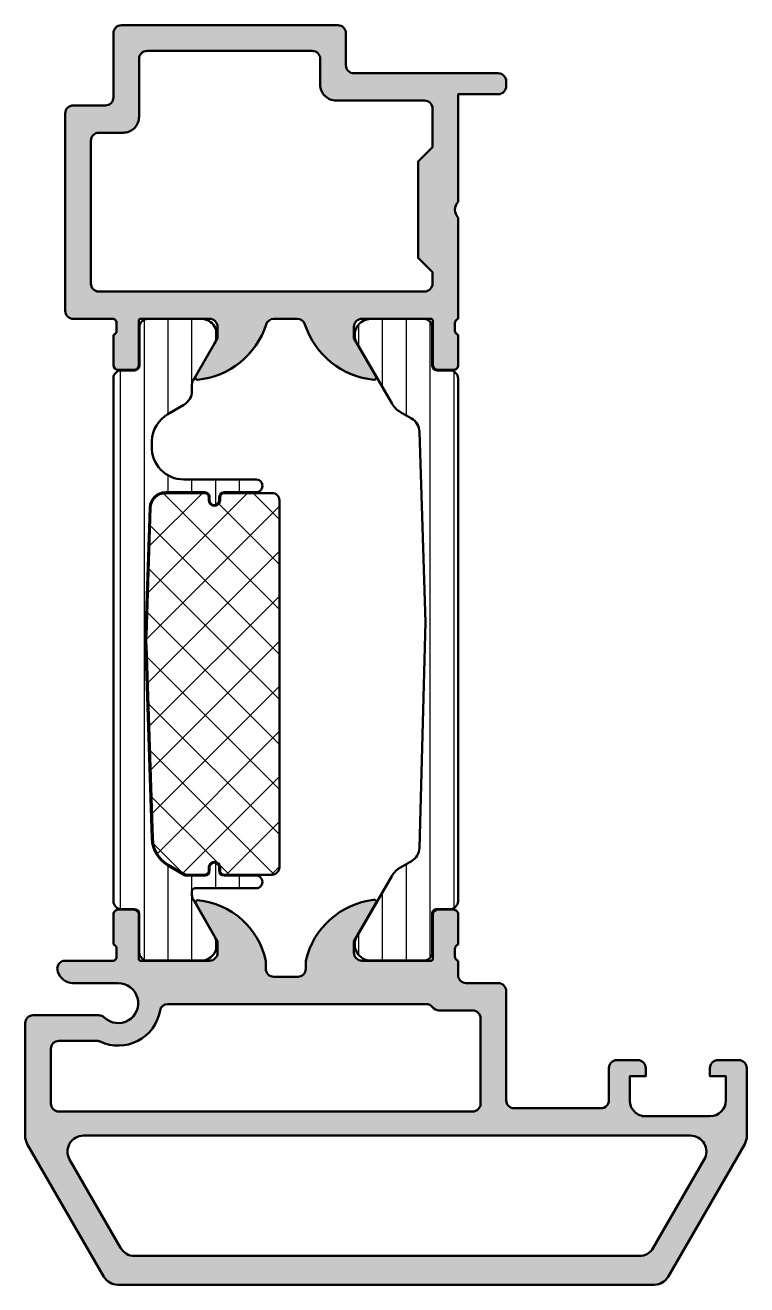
# Model space of a CAD drawing. Extents: x 0 to 45, y 1 to 79.5.
import ezdxf

# ---------------------------------------------------------------- set-up
doc = ezdxf.new("R2010")
doc.units = 0
for name, color, linetype, lineweight in [('0S-Alu contour', 7, 'Continuous', 50), ('0S-Alu hatch', 252, 'Continuous', 25), ('0S-Plastic contour', 254, 'Continuous', 50), ('0S-Plastic hatch', 253, 'Continuous', 25), ('0S-PT contour', 91, 'Continuous', 50), ('0S-PT hatch', 103, 'Continuous', 25)]:
    doc.layers.add(name, color=color, linetype=linetype, lineweight=lineweight)
pattern_1 = [(90, (0, 0), (-1.4859, 0), [])]

# ---------------------------------------------------------------- blocks, each defined once
blk = doc.blocks.new('398390__3FDDE0D3_C717_4D9C_BCBE_EACAC71E1616_')
at = {"layer": '0S-Alu hatch'}
h = blk.add_hatch(color=256, dxfattribs=at)
edge = h.paths.add_edge_path()
edge.add_line((2.84e-14, 17.2999997138979), (0, 10.26870886750535))
edge.add_arc((0.9999999999999823, 10.26870886750526), 0.9999999999999823, 180, 209.9976530000848)
edge.add_line((0.1339541155041101, 9.768744342816033), (4.907278968896632, 1.500321003757592))
edge.add_arc((5.775411380938722, 2.003328113663513), 1.003329476021673, 210.0885554443208, 269.9055805334598)
edge.add_line((5.773757964372662, 1), (39.22624206543006, 1))
edge.add_arc((39.22458864886392, 2.003328113663166), 1.003329476021326, 270.0944194665449, 329.9114445556806)
edge.add_line((40.09272106090572, 1.500321003757441), (44.86604588449602, 9.768744291192611))
edge.add_arc((44.00000000000015, 10.26870881588178), 0.9999999999999566, 330.0023469999181, 360)
edge.add_line((45.0000000000001, 10.26870881588178), (45.00000000000011, 14.4999999999998))
edge.add_arc((44.49999562562354, 14.49999562562334), 0.500004374395708, 0.000501262570341, 89.99949873774685)
edge.add_line((44.50000000000017, 14.99999999999992), (43.19998168945335, 14.99999999999994))
edge.add_arc((43.1999917855669, 14.5000051627505), 0.4999948373513678, 90.00115694133748, 180.0005916140068)
edge.add_line((42.69999694824218, 14.49999999999765), (42.69999694824218, 13.99999999999997))
edge.add_line((42.69999694824218, 13.99999999999997), (43.69999694824218, 13.99999999999994))
edge.add_line((43.69999694824218, 13.99999999999994), (43.69999694824219, 12.50000047683705))
edge.add_ellipse((42.69996401925358, 12.50003328673072), major_axis=(-1.000032929526836, 0), ratio=1, start_angle=90.00166807107348, end_angle=179.9981201936107, ccw=False)
edge.add_line((42.69999313354466, 11.50000035762769), (38.6999969482423, 11.50000047683682))
edge.add_ellipse((38.69999118920091, 12.49999471779555), major_axis=(-0.9999942409753145, 0), ratio=1, start_angle=-0.00032997108849031065, end_angle=90.0003299706658, ccw=False)
edge.add_line((37.69999694824219, 12.50000047684431), (37.69999694824219, 13.99999999999997))
edge.add_line((37.69999694824219, 13.99999999999997), (38.69999694824219, 13.99999999999997))
edge.add_line((38.69999694824219, 13.99999999999997), (38.69999694824219, 14.49999999999997))
edge.add_arc((38.19996847618729, 14.49997152794498), 0.5000284728655123, 0.0032624714236434, 89.99673752861744)
edge.add_line((38.19999694824223, 14.99999999999988), (36.8999786376954, 14.99999999999994))
edge.add_arc((36.90002063718137, 14.49995800051383), 0.5000420012499234, 90.0048123823294, 179.9951876176889)
edge.add_line((36.39997863769526, 14.49999999999964), (36.39999389645516, 12.50000429153499))
edge.add_ellipse((35.89999389646971, 12.50000047683682), major_axis=(-0.5, 0), ratio=1, start_angle=89.9999999999967, end_angle=180.0004371321069, ccw=False)
edge.add_line((35.89999389646968, 12.00000047683682), (30.5, 12.00000047683721))
edge.add_ellipse((30.50000000000002, 12.5000004768372), major_axis=(-0.4999999999999894, 0), ratio=1, start_angle=0, end_angle=89.9999999999975, ccw=False)
edge.add_line((30.00000000000003, 12.5000004768372), (30, 19.29966398584644))
edge.add_arc((29.49999678043985, 19.29966076628625), 0.5000032195705076, 0.0003689319820277, 89.99963106795263)
edge.add_line((29.50000000000006, 19.79966398584639), (27.49999999999992, 19.79966398584639))
edge.add_ellipse((27.49999608841078, 20.29966007427252), major_axis=(-0.4999960884414305, 0), ratio=1, start_angle=-0.00044823766921808783, end_angle=90.00044823860361, ccw=False)
edge.add_line((26.99999999998465, 20.2996639858606), (27.00000000000015, 21.19999952316267))
edge.add_ellipse((27.07883644654319, 21.46752011515579), major_axis=(-0.2788950563274378, 0), ratio=1, start_angle=-1.1645893740957263, end_angle=73.5801235805082, ccw=False)
edge.add_line((26.79999900000014, 21.47318852315415), (26.79999900000014, 21.92678252315415))
edge.add_ellipse((27.07886709564331, 21.93244318263121), major_axis=(-0.2789255417371504, 0), ratio=1, start_angle=-73.57540544464422, end_angle=1.162870072885596, ccw=False)
edge.add_line((27.00000000000014, 22.19998652315415), (27.00000000000015, 24.07999752316266))
edge.add_arc((26.70000000000014, 24.07999752316266), 0.3000000000000043, 0, 90.00000000000067)
edge.add_line((26.70000000000014, 24.37999752316267), (25.72002568095737, 24.37999752316267))
edge.add_arc((25.72002568095737, 24.07999752316265), 0.3000000000000114, 90, 180)
edge.add_line((25.42002568095735, 24.07999752316265), (25.42002568095736, 21.31999952316267))
edge.add_ellipse((25.30002568095736, 21.31999952316267), major_axis=(-0.1199999999999974, 0), ratio=1, start_angle=90, end_angle=180, ccw=False)
edge.add_line((25.30002568095736, 21.19999952316267), (21.00000762939444, 21.20000715255748))
edge.add_ellipse((20.99999187339514, 21.6999913963759), major_axis=(-0.4999842440666803, 0), ratio=1, start_angle=-0.0009312897811923904, end_angle=90.00180556142072, ccw=False)
edge.add_line((20.5000076293945, 21.69999952315971), (20.50000762939465, 22.40000410079938))
edge.add_line((20.50000762939465, 22.40000410079938), (21.88825495663326, 24.804519005048))
edge.add_arc((21.76440529966623, 24.8624278766213), 0.1367193290568072, 334.9404348416413, 464.9290915538497)
edge.add_arc((22.32556201782015, 20.07576136040531), 4.954793158616365, 96.91311164184194, 166.8853428436178)
edge.add_line((17.50000000000011, 21.20000619888322), (17.50000000000011, 20.69874927117295))
edge.add_ellipse((16.99999857260588, 20.69875069856726), major_axis=(-0.5000014273962652, 0), ratio=1, start_angle=90.00016356686302, end_angle=179.9998364315859, ccw=False)
edge.add_line((17.00000000000011, 20.19874927117303), (15.50000000000011, 20.19875022484734))
edge.add_ellipse((15.49999751206787, 20.69874582959349), major_axis=(-0.4999956047523365, 0), ratio=1, start_angle=-0.00039438151202375593, end_angle=90.00028509854059, ccw=False)
edge.add_line((15.00000190732738, 20.69874927119118), (15.00000000000022, 21.20000619888321))
edge.add_arc((10.30407247315303, 20.19099228206885), 4.803107787852179, 12.12676026136605, 84.41938746625944)
edge.add_arc((10.75754167789255, 24.8319986299936), 0.1400000000002894, 84.41938746629295, 209.9999185203999)
edge.add_line((10.63629802181649, 24.76199880241245), (11.99999237060558, 22.4000031471254))
edge.add_line((11.99999237060558, 22.4000031471254), (11.99999237060558, 21.69999856948854))
edge.add_ellipse((11.50000991969215, 21.69998864958702), major_axis=(-0.4999824510118382, 0), ratio=1, start_angle=89.99798895220971, end_angle=180.0011367767666, ccw=False)
edge.add_line((11.49999237060543, 21.20000619888316), (7.199974319042996, 21.19999952316266))
edge.add_ellipse((7.199974319042995, 21.31999952316278), major_axis=(-0.1200000000001218, 0), ratio=1, start_angle=0, end_angle=90.0000000000004, ccw=False)
edge.add_line((7.079974319042872, 21.31999952316278), (7.079974319042872, 24.07999752316277))
edge.add_arc((6.779974319042864, 24.07999752316277), 0.3000000000000078, 0, 89.99999999999947)
edge.add_line((6.779974319042866, 24.37999752316278), (5.800000000000092, 24.37999752316278))
edge.add_arc((5.800000000000091, 24.07999752316278), 0.3000000000000043, 89.99999999999984, 180)
edge.add_line((5.500000000000087, 24.07999752316278), (5.500000000000084, 22.19998652315426))
edge.add_ellipse((5.421132904356912, 21.93244318263132), major_axis=(-0.2789255417371553, 0), ratio=1, start_angle=178.8371299271133, end_angle=253.5754054446448, ccw=False)
edge.add_line((5.700001000000087, 21.92678252315426), (5.700001000000084, 21.47318852315427))
edge.add_ellipse((5.421163553457032, 21.46752011515589), major_axis=(-0.2788950563274396, 0), ratio=1, start_angle=106.4198764194939, end_angle=181.1645893740976, ccw=False)
edge.add_line((5.500000000000084, 21.19999952316277), (2.500000000000369, 21.19999952316288))
edge.add_arc((2.50000000000026, 20.69999952316271), 0.5000000000001706, 89.99999999998747, 203.5780601859898)
edge.add_arc((2.995904546264639, 20.79928940804364), 0.9999999999997182, 197.4149001534561, 267.8423676814005)
edge.add_line((2.958255658101245, 19.79999837875363), (5.800017847396561, 19.7999983787534))
edge.add_ellipse((5.800017847396418, 18.5543316332114), major_axis=(-1.245666745542003, 0), ratio=1, start_angle=45.93409661508679, end_angle=269.9999999999934, ccw=False)
edge.add_arc((4.585932256228426, 17.2999997138976), 0.499999999999989, 45.93409661508249, 89.99999999999613)
edge.add_line((4.58593225622846, 17.79999971389759), (0.4999999999999148, 17.79999971389768))
edge.add_arc((0.5000058863759892, 17.29999382752172), 0.5000058864106082, 90.00067452107037, 179.9993254782934)
edge = h.paths.add_edge_path()
edge.add_ellipse((8.90063966314966, 17.99874974801028), major_axis=(-0.5000000000000604, 0), ratio=1, start_angle=269.9999999999933, end_angle=349.8413176219898, ccw=False)
edge.add_line((8.900639663149718, 18.49874974801034), (25.00068649531101, 18.49874974801057))
edge.add_ellipse((25.00068649531089, 17.99874974801058), major_axis=(-0.4999999999999884, 0), ratio=1, start_angle=216.9354032063199, end_angle=269.99999999998613, ccw=False)
edge.add_arc((25.79999999999229, 18.59966398584619), 0.4999999999998189, 216.9354032063264, 270.0000000000057)
edge.add_line((25.79999999999234, 18.09966398584638), (27.89999771118153, 18.09966398584632))
edge.add_ellipse((27.8999950492257, 17.59966132389455), major_axis=(-0.5000026619588575, 0), ratio=1, start_angle=180.0001957544907, end_angle=269.9996949639559, ccw=False)
edge.add_line((28.39999771118164, 17.59966303218384), (28.39999771118164, 12.29999972835081))
edge.add_ellipse((27.8999975847504, 12.29999960191023), major_axis=(-0.5000001264312619, 0), ratio=1, start_angle=90.0000144879499, end_angle=180.0000144890192, ccw=False)
edge.add_line((27.89999771118164, 11.79999947547898), (2.100002288818444, 11.79999947547893))
edge.add_ellipse((2.100003792425241, 12.30000097908595), major_axis=(-0.5000015036092847, 0), ratio=1, start_angle=0.00017230159079417717, end_angle=89.99982769987122, ccw=False)
edge.add_line((1.600002288818217, 12.29999947546639), (1.600002288818217, 15.69999974419917))
edge.add_ellipse((2.1000025598225, 15.69999953826091), major_axis=(-0.5000002710043253, 0), ratio=1, start_angle=270.0000310547605, end_angle=359.9999764012269, ccw=False)
edge.add_line((2.100002288818444, 16.19999980926516), (4.467607732494428, 16.19999980926499))
edge.add_ellipse((4.467607732494339, 15.69999980926554), major_axis=(-0.4999999999994549, 0), ratio=1, start_angle=244.97670140617652, end_angle=269.9999999999898, ccw=False)
edge.add_arc((5.80001784739657, 18.55433163321138), 2.650004265947461, 244.9767014061801, 349.8413176219981)
edge = h.paths.add_edge_path()
edge.add_ellipse((6.815404150442753, 3.803408127576004), major_axis=(-1.003013944059338, 0), ratio=1, start_angle=30.09934883773451, end_angle=89.8994788734858, ccw=False)
edge.add_line((5.947639495134097, 3.300395727157763), (2.771324882673098, 8.79985358058235))
edge.add_ellipse((3.637268378578001, 9.299995422363272), major_axis=(-1.000000000000008, 0), ratio=1, start_angle=-89.99999999999989, end_angle=30.009384620461105, ccw=False)
edge.add_line((3.637268378577999, 10.29999542236328), (41.47821262559711, 10.29999542236328))
edge.add_ellipse((41.47821262559712, 9.29999542236328), major_axis=(-1.000000000000003, 0), ratio=1, start_angle=149.9906153795384, end_angle=270.0000000000004, ccw=False)
edge.add_line((42.34415612150201, 8.79985358058235), (39.16775958567058, 3.300253885376694))
edge.add_ellipse((38.30181608976568, 3.800395727157637), major_axis=(-1.000000000000016, 0), ratio=1, start_angle=90, end_angle=149.9906153795378, ccw=False)
edge.add_line((38.30181608976568, 2.800395727157621), (6.813644438982322, 2.800395727157621))
at = {"layer": '0S-Alu contour', "color": 7}
for points in [[(6.779974319042866, 24.37999752316278), (5.800000000000092, 24.37999752316278)], [(10.63629802181649, 24.76199880241245), (11.99999237060558, 22.4000031471254), (11.99999237060558, 21.69999856948854)], [(20.5000076293945, 21.69999952315971), (20.50000762939465, 22.40000410079938), (21.88825495663326, 24.804519005048)], [(26.70000000000014, 24.37999752316267), (25.72002568095737, 24.37999752316267)], [(5.500000000000087, 24.07999752316278), (5.500000000000084, 22.19998652315426)], [(7.079974319042872, 21.31999952316278), (7.079974319042872, 24.07999752316277)], [(25.42002568095735, 24.07999752316265), (25.42002568095736, 21.31999952316267)], [(27.00000000000014, 22.19998652315415), (27.00000000000015, 24.07999752316266)], [(5.500000000000084, 21.19999952316277), (2.500000000000369, 21.19999952316288)], [(5.700001000000087, 21.92678252315426), (5.700001000000084, 21.47318852315427)], [(11.49999237060543, 21.20000619888316), (7.199974319042996, 21.19999952316266)], [(15.00000190732738, 20.69874927119118), (15.00000000000022, 21.20000619888321)], [(17.50000000000011, 21.20000619888322), (17.50000000000011, 20.69874927117295)], [(25.30002568095736, 21.19999952316267), (21.00000762939444, 21.20000715255748)], [(26.79999900000014, 21.47318852315415), (26.79999900000014, 21.92678252315415)], [(26.99999999998465, 20.2996639858606), (27.00000000000015, 21.19999952316267)], [(2.958255658101245, 19.79999837875363), (5.800017847396561, 19.7999983787534)], [(17.00000000000011, 20.19874927117303), (15.50000000000011, 20.19875022484734)], [(29.50000000000006, 19.79966398584639), (27.49999999999992, 19.79966398584639)], [(30.00000000000003, 12.5000004768372), (30, 19.29966398584644)], [(8.900639663149718, 18.49874974801034), (25.00068649531101, 18.49874974801057)], [(25.79999999999234, 18.09966398584638), (27.89999771118153, 18.09966398584632)], [(2.84e-14, 17.2999997138979), (0, 10.26870886750535)], [(4.58593225622846, 17.79999971389759), (0.4999999999999148, 17.79999971389768)], [(28.39999771118164, 17.59966303218384), (28.39999771118164, 12.29999972835081)], [(2.100002288818444, 16.19999980926516), (4.467607732494428, 16.19999980926499)], [(1.600002288818217, 12.29999947546639), (1.600002288818217, 15.69999974419917)], [(38.19999694824223, 14.99999999999988), (36.8999786376954, 14.99999999999994)], [(44.50000000000017, 14.99999999999992), (43.19998168945335, 14.99999999999994)], [(36.39997863769526, 14.49999999999964), (36.39999389645516, 12.50000429153499)], [(37.69999694824219, 12.50000047684431), (37.69999694824219, 13.99999999999997), (38.69999694824219, 13.99999999999997), (38.69999694824219, 14.49999999999997)], [(42.69999694824218, 14.49999999999765), (42.69999694824218, 13.99999999999997), (43.69999694824218, 13.99999999999994), (43.69999694824219, 12.50000047683705)], [(45.0000000000001, 10.26870881588178), (45.00000000000011, 14.4999999999998)], [(27.89999771118164, 11.79999947547898), (2.100002288818444, 11.79999947547893)], [(35.89999389646968, 12.00000047683682), (30.5, 12.00000047683721)], [(42.69999313354466, 11.50000035762769), (38.6999969482423, 11.50000047683682)], [(3.637268378577999, 10.29999542236328), (41.47821262559711, 10.29999542236328)], [(0.1339541155041101, 9.768744342816033), (4.907278968896632, 1.500321003757592)], [(40.09272106090572, 1.500321003757441), (44.86604588449602, 9.768744291192611)], [(5.947639495134097, 3.300395727157763), (2.771324882673098, 8.79985358058235)], [(42.34415612150201, 8.79985358058235), (39.16775958567058, 3.300253885376694)], [(38.30181608976568, 2.800395727157621), (6.813644438982323, 2.800395727157621)], [(5.773757964372662, 1), (39.22624206543006, 1)]]:
    blk.add_lwpolyline(points, dxfattribs=at)
for centre, radius, start, end in [((5.800000000000091, 24.07999752316278), 0.3000000000000043, 89.99999999999984, 180), ((6.779974319042864, 24.07999752316277), 0.3000000000000078, 0, 89.99999999999947), ((10.75754167789255, 24.8319986299936), 0.1400000000002894, 84.41938746629295, 209.9999185203999), ((10.30407247315303, 20.19099228206885), 4.803107787852179, 12.12676026136605, 84.41938746625944), ((22.32556201782015, 20.07576136040531), 4.954793158616365, 96.91311164184194, 166.8853428436178), ((21.76440529966623, 24.8624278766213), 0.1367193290568072, 334.9404348416413, 104.9290915538497), ((25.72002568095737, 24.07999752316265), 0.3000000000000114, 90, 180), ((26.70000000000014, 24.07999752316266), 0.3000000000000043, 0, 90.00000000000067), ((2.50000000000026, 20.69999952316271), 0.5000000000001706, 89.99999999998747, 203.5780601859898), ((2.995904546264639, 20.79928940804364), 0.9999999999997182, 197.4149001534561, 267.8423676814005), ((29.49999678043985, 19.29966076628625), 0.5000032195705076, 0.0003689319820277, 89.99963106795263), ((5.80001784739657, 18.55433163321138), 2.650004265947461, 244.9767014061801, 349.8413176219981), ((25.79999999999229, 18.59966398584619), 0.4999999999998189, 216.9354032063264, 270.0000000000057), ((0.5000058863759892, 17.29999382752172), 0.5000058864106082, 90.00067452107037, 179.9993254782934), ((4.585932256228426, 17.2999997138976), 0.499999999999989, 45.93409661508249, 89.99999999999613), ((36.90002063718137, 14.49995800051383), 0.5000420012499234, 90.0048123823294, 179.9951876176889), ((38.19996847618729, 14.49997152794498), 0.5000284728655123, 0.0032624714236434, 89.99673752861744), ((43.1999917855669, 14.5000051627505), 0.4999948373513678, 90.00115694133748, 180.0005916140068), ((44.49999562562354, 14.49999562562334), 0.500004374395708, 0.000501262570341, 89.99949873774685), ((0.9999999999999823, 10.26870886750526), 0.9999999999999823, 180, 209.9976530000848), ((44.00000000000015, 10.26870881588178), 0.9999999999999566, 330.0023469999181, 0), ((5.775411380938722, 2.003328113663513), 1.003329476021673, 210.0885554443208, 269.9055805334598), ((39.22458864886392, 2.003328113663166), 1.003329476021326, 270.0944194665449, 329.9114445556806)]:
    blk.add_arc(centre, radius, start, end, dxfattribs=at)
at = {"layer": '0S-Alu contour', "color": 7, "extrusion": (0, 0, -1)}
for centre, radius, start, end in [((-5.421132904356912, 21.93244318263132), 0.2789255417371553, 106.4245945553552, 181.1628700728868), ((-27.07886709564331, 21.93244318263121), 0.2789255417371504, 358.8371299271144, 73.57540544464425), ((-5.421163553457032, 21.46752011515589), 0.2788950563274396, 178.8354106259024, 253.5801235805061), ((-7.199974319042995, 21.31999952316278), 0.1200000000001218, 269.9999999999996, 0), ((-11.50000991969215, 21.69998864958702), 0.4999824510118382, 179.9988632232334, 270.0020110477903), ((-20.99999187339514, 21.6999913963759), 0.4999842440666803, 269.9981944385793, 0.0009312897812205), ((-25.30002568095736, 21.31999952316267), 0.1199999999999974, 180, 270), ((-27.07883644654319, 21.46752011515579), 0.2788950563274378, 286.4198764194919, 1.164589374095672), ((-15.49999751206787, 20.69874582959349), 0.4999956047523366, 269.9997149014594, 0.0003943815118807), ((-16.99999857260588, 20.69875069856726), 0.5000014273962652, 180.0001635684142, 269.999836433137), ((-5.800017847396418, 18.5543316332114), 1.245666745542003, 90.0000000000066, 314.0659033849133), ((-27.49999608841078, 20.29966007427252), 0.4999960884414305, 269.9995517613964, 0.0004482376691781), ((-8.90063966314966, 17.99874974801028), 0.5000000000000604, 10.15868237801023, 90.00000000000674), ((-25.00068649531089, 17.99874974801058), 0.4999999999999884, 90.00000000001386, 143.0645967936801), ((-27.8999950492257, 17.59966132389455), 0.5000026619588575, 90.00030503604413, 179.9998042455093), ((-2.1000025598225, 15.69999953826091), 0.5000002710043253, 2.35987730915e-05, 89.99996894523954), ((-4.467607732494339, 15.69999980926554), 0.4999999999994549, 90.00000000001017, 115.0232985938235), ((-2.100003792425241, 12.30000097908595), 0.5000015036092847, 270.0001723001288, 359.9998276984092), ((-27.8999975847504, 12.29999960191023), 0.5000001264312619, 179.9999855109808, 269.9999855120501), ((-30.50000000000002, 12.5000004768372), 0.4999999999999894, 270.0000000000025, 0), ((-35.89999389646971, 12.50000047683682), 0.5, 179.9995628678931, 270.0000000000033), ((-38.69999118920091, 12.49999471779555), 0.9999942409753145, 269.9996700293342, 0.0003299710884884), ((-42.69996401925358, 12.50003328673072), 1.000032929526836, 180.0018798063894, 269.9983319289265), ((-3.637268378578001, 9.299995422363272), 1.000000000000008, 329.9906153795389, 89.99999999999991), ((-41.47821262559712, 9.29999542236328), 1.000000000000003, 89.99999999999959, 210.0093846204617), ((-6.815404150442753, 3.803408127576004), 1.003013944059338, 270.1005211265142, 329.9006511622656), ((-38.30181608976568, 3.800395727157637), 1.000000000000016, 210.0093846204622, 270)]:
    blk.add_arc(centre, radius, start, end, dxfattribs=at)
blk = doc.blocks.new('371340__9EE337C7_28B7_4745_9AA1_3BAB824581E7_')
at = {"layer": '0S-PT hatch'}
h = blk.add_hatch(dxfattribs=at)
h.set_pattern_fill('ANSI37', color=256, scale=0.625, angle=90, style=0)
h.set_pattern_definition([(135, (0, 0), (-1.403165018917055, -1.403165018917055), []), (225, (0, 0), (1.403165018917055, -1.403165018917055), [])])
edge = h.paths.add_edge_path()
edge.add_line((15.85000000000001, 49.89001225224278), (15.85000000000004, 27.01001225224278))
edge.add_ellipse((15.40000000000006, 27.01001225224277), major_axis=(-0.4499999999999869, 0), ratio=1, start_angle=90.00000000000182, end_angle=180, ccw=False)
edge.add_line((15.40000000000007, 26.56001225224278), (12.40000000000004, 26.56001225224273))
edge.add_ellipse((12.40000000000003, 26.81001225224273), major_axis=(-0.25, 0), ratio=1, start_angle=0, end_angle=90.00000000000159, ccw=False)
edge.add_line((12.15000000000003, 26.81001225224273), (12.15000000000003, 27.01001225224278))
edge.add_arc((11.80000000000002, 27.01001225224278), 0.3500000000000121, 0, 180)
edge.add_line((11.45000000000001, 27.01001225224278), (11.45000000000006, 26.81001225224274))
edge.add_ellipse((11.20000000000008, 26.81001225224277), major_axis=(-0.2499999999999858, 0), ratio=1, start_angle=89.99999999999432, end_angle=180, ccw=False)
edge.add_line((11.20000000000005, 26.56001225224278), (10.03589838479978, 26.56001225224278))
edge.add_ellipse((10.03589838713257, 26.7100122605803), major_axis=(-0.1500000083375213, 0), ratio=1, start_angle=59.999999108945985, end_angle=89.99999910893928, ccw=False)
edge.add_line((9.960898380943568, 26.58010844395852), (8.92409589765398, 27.17870650778925))
edge.add_ellipse((9.899095736264213, 28.86745612942982), major_axis=(-1.949999992277212, 0), ratio=1, start_angle=1.721002374675379, end_angle=60.00000534461191, ccw=False)
edge.add_line((7.949975352928079, 28.80889247905905), (7.555353667185956, 40.83365460295804))
edge.add_ellipse((17.50025192127896, 41.16001229387554), major_axis=(-9.950251787099814, 0), ratio=1, start_angle=-1.8796724993591738, end_angle=1.8795778186311054, ccw=False)
edge.add_line((7.555354206502496, 41.48638641864189), (7.813128018503959, 49.42117202780266))
edge.add_ellipse((8.762616864350553, 49.39001225224282), major_axis=(-0.9500000000000186, 0), ratio=1, start_angle=269.99999999999795, end_angle=358.12037484100466, ccw=False)
edge.add_line((8.762616864350587, 50.34001225224284), (11.20000000000011, 50.34001225224279))
edge.add_ellipse((11.2000000000001, 50.09001225224282), major_axis=(-0.2499999999999645, 0), ratio=1, start_angle=180, end_angle=269.9999999999984, ccw=False)
edge.add_line((11.45000000000007, 50.09001225224283), (11.45000000000007, 49.89001225224278))
edge.add_arc((11.80000000000005, 49.89001225224278), 0.3499999999999837, 180, 360)
edge.add_line((12.15000000000003, 49.89001225224278), (12.15000000000003, 50.09001225224277))
edge.add_ellipse((12.40000000000001, 50.09001225224277), major_axis=(-0.2499999999999769, 0), ratio=1, start_angle=270.0000000000053, end_angle=360, ccw=False)
edge.add_line((12.39999999999999, 50.34001225224276), (15.39999999999999, 50.34001225224279))
edge.add_ellipse((15.4, 49.89001225224278), major_axis=(-0.45000000000001, 0), ratio=1, start_angle=180, end_angle=270.0000000000018, ccw=False)
at = {"layer": '0S-PT contour', "color": 7}
for points in [[(8.762616864350587, 50.34001225224284), (11.20000000000011, 50.34001225224279)], [(12.39999999999999, 50.34001225224276), (15.39999999999999, 50.34001225224279)], [(11.45000000000007, 50.09001225224283), (11.45000000000007, 49.89001225224278)], [(12.15000000000003, 49.89001225224278), (12.15000000000003, 50.09001225224277)], [(15.85000000000001, 49.89001225224278), (15.85000000000004, 27.01001225224278)], [(7.555354206502496, 41.48638641864189), (7.813128018503959, 49.42117202780266)], [(7.949975352928079, 28.80889247905905), (7.555353667185956, 40.83365460295804)], [(9.960898380943568, 26.58010844395852), (8.92409589765398, 27.17870650778925)], [(11.45000000000001, 27.01001225224278), (11.45000000000006, 26.81001225224274)], [(12.15000000000003, 26.81001225224273), (12.15000000000003, 27.01001225224278)], [(11.20000000000005, 26.56001225224278), (10.03589838479978, 26.56001225224278)], [(15.40000000000007, 26.56001225224278), (12.40000000000004, 26.56001225224273)]]:
    blk.add_lwpolyline(points, dxfattribs=at)
at = {"layer": '0S-PT contour', "color": 7, "extrusion": (0, 0, -1)}
for centre, radius, start, end in [((-8.762616864350553, 49.39001225224282), 0.9500000000000188, 1.879625158995334, 90.00000000000205), ((-11.2000000000001, 50.09001225224282), 0.2499999999999645, 90.0000000000016, 180), ((-12.40000000000001, 50.09001225224277), 0.2499999999999769, 0, 89.99999999999471), ((-15.4, 49.89001225224278), 0.45000000000001, 89.9999999999982, 180), ((-17.50025192127896, 41.16001229387554), 9.950251787099814, 358.1204221813689, 1.879672499359195), ((-9.899095736264213, 28.86745612942982), 1.949999992277212, 299.9999946553881, 358.2789976253246), ((-11.20000000000008, 26.81001225224277), 0.2499999999999858, 180, 270.0000000000057), ((-12.40000000000003, 26.81001225224273), 0.25, 269.9999999999984, 0), ((-15.40000000000006, 27.01001225224277), 0.4499999999999869, 180, 269.9999999999982), ((-10.03589838713257, 26.7100122605803), 0.1500000083375213, 270.0000008910607, 300.000000891054)]:
    blk.add_arc(centre, radius, start, end, dxfattribs=at)
at = {"layer": '0S-PT contour', "color": 7}
for centre, radius, start, end in [((11.80000000000005, 49.89001225224278), 0.3499999999999837, 180, 0), ((11.80000000000002, 27.01001225224278), 0.3500000000000121, 0, 180)]:
    blk.add_arc(centre, radius, start, end, dxfattribs=at)
blk = doc.blocks.new('284163__023F0E6B_6911_4DE1_AB7B_6BBEA0C117D4___5076FF11_6D92_4783_962D_FDDD23B63097_')
at = {"layer": '0S-Plastic hatch'}
h = blk.add_hatch(dxfattribs=at)
h.set_pattern_fill('ANSI31', color=256, scale=0.4680000000000001, angle=45, style=0)
h.set_pattern_definition(pattern_1)
edge = h.paths.add_edge_path()
edge.add_line((26.99000133898494, 57.48999984389203), (26.98999866101508, 24.90999652374084))
edge.add_ellipse((26.49000133898476, 24.9099938448316), major_axis=(-0.4999973220374942, 0), ratio=1, start_angle=89.99969301797529, end_angle=180.000306982385, ccw=False)
edge.add_line((26.48999866007557, 24.40999652280128), (25.67966732674245, 24.40999652280139))
edge.add_arc((25.67966732674245, 24.10999652280132), 0.3000000000000647, 89.99999999999935, 180)
edge.add_line((25.37966732674238, 24.10999652280132), (25.38000195604855, 21.70999813986508))
edge.add_ellipse((24.88000597860986, 21.70999550024008), major_axis=(-0.4999959774456543, 0), ratio=1, start_angle=89.99969751880349, end_angle=180.0003024817733, ccw=False)
edge.add_line((24.88000333898469, 21.20999952280139), (21.56484065216853, 21.20999952280139))
edge.add_ellipse((21.55296320908865, 22.20992898348631), major_axis=(-0.9999999999998765, 0), ratio=1, start_angle=-29.999996599350084, end_angle=90.68054336164698, ccw=False)
edge.add_line((20.68693777562804, 22.70992893208545), (22.85390130414908, 26.46322037609296))
edge.add_ellipse((24.15293945433881, 25.71322045319448), major_axis=(-1.499999999998696, 0), ratio=1, start_angle=299.9950461054341, end_angle=330.0000034006346, ccw=False)
edge.add_line((23.40305177427786, 27.01232340034259), (24.09105285989824, 27.40946170189765))
edge.add_arc((23.59112773985685, 28.27553033333018), 0.9999999999999049, 299.9950461054584, 358.0947021428511)
edge.add_line((24.59057488583074, 28.24228274086879), (24.97201689240819, 42.29999952186125))
edge.add_line((24.97201689240819, 42.29999952186125), (24.59057488583074, 54.15771630473377))
edge.add_arc((23.59112773985653, 54.12446871227221), 1.000000000000235, 1.905297857157948, 60.00495389455395)
edge.add_line((24.0910528598979, 54.99053734370513), (23.40305177427786, 55.38767564526014))
edge.add_ellipse((24.15293945433939, 56.68677859240872), major_axis=(-1.499999999999405, 0), ratio=1, start_angle=29.99999659935048, end_angle=60.00495389455591, ccw=False)
edge.add_line((22.85390130414885, 55.93677866951022), (20.68693777562794, 59.69007011351728))
edge.add_ellipse((21.55296320908858, 60.19007006211643), major_axis=(-0.9999999999999181, 0), ratio=1, start_angle=-90.68054336164431, end_angle=29.999996599349686, ccw=False)
edge.add_line((21.56484065216841, 61.18999952280139), (24.88000333898481, 61.18999952280139))
edge.add_ellipse((24.88000597860994, 60.69000354536258), major_axis=(-0.4999959774457822, 0), ratio=1, start_angle=179.9996975194317, end_angle=270.0003024811932, ccw=False)
edge.add_line((25.38000195604876, 60.69000090574289), (25.37966732674249, 58.29000252280135))
edge.add_arc((25.67966732674249, 58.29000252280134), 0.2999999999999971, 180, 269.9999999999932)
edge.add_line((25.67966732674245, 57.99000252280134), (26.48999866007569, 57.99000252280134))
edge.add_ellipse((26.49000133899923, 57.49000252281563), major_axis=(-0.4999999999928876, 0), ratio=1, start_angle=179.9996930188024, end_angle=270.00030698202534, ccw=False)
at = {"layer": '0S-Plastic contour', "color": 7}
for points in [[(21.56484065216841, 61.18999952280139), (24.88000333898481, 61.18999952280139)], [(25.38000195604876, 60.69000090574289), (25.37966732674249, 58.29000252280135)], [(22.85390130414885, 55.93677866951022), (20.68693777562794, 59.69007011351728)], [(25.67966732674245, 57.99000252280134), (26.48999866007569, 57.99000252280134)], [(26.99000133898494, 57.48999984389203), (26.98999866101508, 24.90999652374084)], [(24.0910528598979, 54.99053734370513), (23.40305177427786, 55.38767564526014)], [(24.59057488583074, 28.24228274086879), (24.97201689240819, 42.29999952186125), (24.59057488583074, 54.15771630473377)], [(23.40305177427786, 27.01232340034259), (24.09105285989824, 27.40946170189765)], [(20.68693777562804, 22.70992893208545), (22.85390130414908, 26.46322037609296)], [(26.48999866007557, 24.40999652280128), (25.67966732674245, 24.40999652280139)], [(25.37966732674238, 24.10999652280132), (25.38000195604855, 21.70999813986508)], [(24.88000333898469, 21.20999952280139), (21.56484065216853, 21.20999952280139)]]:
    blk.add_lwpolyline(points, dxfattribs=at)
at = {"layer": '0S-Plastic contour', "color": 7, "extrusion": (0, 0, -1)}
for centre, radius, start, end in [((-21.55296320908858, 60.19007006211643), 0.9999999999999181, 330.0000034006503, 90.6805433616443), ((-24.88000597860994, 60.69000354536258), 0.4999959774457822, 89.9996975188068, 180.0003024805684), ((-26.49000133899923, 57.49000252281563), 0.4999999999928876, 89.99969301797465, 180.0003069811977), ((-24.15293945433939, 56.68677859240872), 1.499999999999405, 299.9950461054441, 330.0000034006495), ((-24.15293945433881, 25.71322045319448), 1.499999999998696, 29.99999659936537, 60.0049538945659), ((-26.49000133898476, 24.9099938448316), 0.4999973220374942, 179.999693017615, 270.0003069820247), ((-21.55296320908865, 22.20992898348631), 0.9999999999998765, 269.319456638353, 29.9999965993501), ((-24.88000597860986, 21.70999550024008), 0.4999959774456543, 179.9996975182267, 270.0003024811965)]:
    blk.add_arc(centre, radius, start, end, dxfattribs=at)
at = {"layer": '0S-Plastic contour', "color": 7}
for centre, radius, start, end in [((25.67966732674249, 58.29000252280134), 0.2999999999999971, 180, 269.9999999999932), ((23.59112773985653, 54.12446871227221), 1.000000000000235, 1.905297857157948, 60.00495389455395), ((23.59112773985685, 28.27553033333018), 0.9999999999999049, 299.9950461054584, 358.0947021428511), ((25.67966732674245, 24.10999652280132), 0.3000000000000647, 89.99999999999935, 180)]:
    blk.add_arc(centre, radius, start, end, dxfattribs=at)
blk = doc.blocks.new('284163__5869053E_C257_4EC6_8819_A6A3D13CC3B3___D5C51862_6D67_4E7E_8F0F_146397E54B26_')
at = {"layer": '0S-Plastic hatch'}
h = blk.add_hatch(dxfattribs=at)
h.set_pattern_fill('ANSI31', color=256, scale=0.4680000000000001, angle=45, style=0)
h.set_pattern_definition(pattern_1)
edge = h.paths.add_edge_path()
edge.add_line((5.50000000000001, 57.49000252316277), (5.500000000000084, 24.90999652316278))
edge.add_arc((6.000000000000085, 24.90999652316277), 0.5, 180, 269.9999999999999)
edge.add_line((6.000000000000084, 24.40999652316277), (6.818046662126349, 24.40999652316277))
edge.add_ellipse((6.818046662126341, 24.10999652316275), major_axis=(-0.3000000000000184, 0), ratio=1, start_angle=180, end_angle=269.99999999999847, ccw=False)
edge.add_line((7.11804666212636, 24.10999652316275), (7.117714711729334, 21.70999814022642))
edge.add_arc((7.617710689167919, 21.70999550060134), 0.4999959774455513, 179.9996975182267, 270.0003024811853)
edge.add_line((7.617713328792987, 21.20999952316275), (11.09425482689251, 21.20999952316276))
edge.add_arc((10.95194417790115, 22.19981759788561), 0.9999960709244803, 278.1816080518999, 392.7270160998408)
edge.add_line((11.7931968268925, 22.74045252316277), (10.46698728326977, 25.03751514905608))
edge.add_ellipse((10.90000000000016, 25.28751512335566), major_axis=(-0.5000000000000207, 0), ratio=1, start_angle=0, end_angle=29.999996599345593, ccw=False)
edge.add_line((10.40000000000014, 25.28751512335565), (10.40000000000007, 25.51001225224281))
edge.add_ellipse((10.60000000000003, 25.51001225224281), major_axis=(-0.1999999999999584, 0), ratio=1, start_angle=269.99999999999136, end_angle=360, ccw=False)
edge.add_line((10.60000000000006, 25.71001225224277), (14.40000000000007, 25.71001225224271))
edge.add_arc((14.40000000000009, 26.11001225224272), 0.4000000000000022, 269.999999999998, 450.0000000000023)
edge.add_line((14.40000000000007, 26.51001225224272), (12.40000000000007, 26.51001225224276))
edge.add_ellipse((12.40000000000009, 26.81001225224275), major_axis=(-0.2999999999999971, 0), ratio=1, start_angle=0, end_angle=89.99999999999733, ccw=False)
edge.add_line((12.10000000000009, 26.81001225224275), (12.1, 27.01001225224281))
edge.add_arc((11.80000000000001, 27.01001225224278), 0.2999999999999971, 0, 180)
edge.add_line((11.50000000000001, 27.01001225224278), (11.50000000000007, 26.81001225224282))
edge.add_ellipse((11.20000000000007, 26.81001225224278), major_axis=(-0.2999999999999971, 0), ratio=1, start_angle=90.00000000000807, end_angle=180, ccw=False)
edge.add_line((11.20000000000011, 26.51001225224278), (10.03589838479972, 26.51001225224278))
edge.add_ellipse((10.03589838479974, 26.71001225187409), major_axis=(-0.1999999996313093, 0), ratio=1, start_angle=59.999999999982776, end_angle=89.99999999999238, ccw=False)
edge.add_line((9.93589838498404, 26.53680717143653), (8.899095901693167, 27.135405235268))
edge.add_ellipse((9.899095736264211, 28.86745612942982), major_axis=(-1.999999992277214, 0), ratio=1, start_angle=1.7229977105117769, end_angle=60.00000534461191, ccw=False)
edge.add_line((7.900000000000101, 28.80732122808695), (7.505380570036136, 40.83201461477068))
edge.add_ellipse((17.5000000000016, 41.16001225224322), major_axis=(-10.00000000000154, 0), ratio=1, start_angle=-1.8796251589939743, end_angle=1.879625158997726, ccw=False)
edge.add_line((7.505380570036107, 41.48800988971506), (7.763154921354141, 49.42281201599003))
edge.add_ellipse((8.762616864350562, 49.39001225224282), major_axis=(-1.000000000000028, 0), ratio=1, start_angle=269.99999999999864, end_angle=358.12037484100466, ccw=False)
edge.add_line((8.762616864350587, 50.39001225224286), (11.20000000000011, 50.39001225224277))
edge.add_ellipse((11.20000000000012, 50.09001225224283), major_axis=(-0.2999999999999403, 0), ratio=1, start_angle=180, end_angle=270.00000000000205, ccw=False)
edge.add_line((11.50000000000007, 50.09001225224283), (11.50000000000007, 49.8900122522428))
edge.add_arc((11.80000000000005, 49.89001225224278), 0.2999999999999812, 180, 360)
edge.add_line((12.10000000000003, 49.89001225224278), (12.10000000000003, 50.09001225224278))
edge.add_ellipse((12.39999999999999, 50.0900122522428), major_axis=(-0.2999999999999616, 0), ratio=1, start_angle=270.00000000000136, end_angle=360, ccw=False)
edge.add_line((12.39999999999999, 50.39001225224276), (14.40000000000007, 50.39001225224279))
edge.add_arc((14.40000000000008, 50.79001225224278), 0.3999999999999772, 269.9999999999993, 450.000000000001)
edge.add_line((14.40000000000007, 51.19001225224275), (9.8878614122997, 51.1900122522427))
edge.add_ellipse((9.887861412299703, 53.19001225224269), major_axis=(-2, 0), ratio=1, start_angle=-1.8796251589952817, end_angle=89.99999999999989, ccw=False)
edge.add_line((7.888937526306916, 53.2556117797371), (7.900000000000074, 53.59270327639847))
edge.add_ellipse((9.899095743983517, 53.53256837482341), major_axis=(-2.000000000000038, 0), ratio=1, start_angle=299.99999465538775, end_angle=358.27700228948856, ccw=False)
edge.add_line((8.899095905551073, 55.26461927567339), (9.899999919216231, 55.84249134873923))
edge.add_arc((9.400000000000002, 56.70851679916425), 1.000000000000046, 299.9999946553874, 360)
edge.add_line((10.40000000000005, 56.70851679916425), (10.4000000000001, 57.10456958866675))
edge.add_ellipse((10.9000000000001, 57.10456958866667), major_axis=(-0.4999999999999965, 0), ratio=1, start_angle=330.00000340065424, end_angle=360, ccw=False)
edge.add_line((10.46698728326973, 57.35456956296623), (11.79776616930651, 59.65954652316276))
edge.add_arc((10.95651352031519, 60.20018144843994), 0.999996070924465, 327.2729839001574, 441.8183919480981)
edge.add_line((11.09882416930658, 61.18999952316277), (7.622282671207052, 61.18999952316278))
edge.add_arc((7.622280031581969, 60.69000354572419), 0.4999959774455593, 89.999697518813, 180.0003024817733)
edge.add_line((7.122284054143378, 60.69000090609399), (7.122615998801278, 58.29004401698995))
edge.add_ellipse((6.822616003105641, 58.29000252172818), major_axis=(-0.2999999985653989, 0), ratio=1, start_angle=90.000000274022, end_angle=180.007925011255, ccw=False)
edge.add_line((6.822616004540416, 57.99000252316279), (6.000000000000011, 57.99000252316277))
edge.add_arc((6.000000000000009, 57.49000252316277), 0.4999999999999992, 89.9999999999998, 180)
at = {"layer": '0S-Plastic contour', "color": 7}
for points in [[(7.122284054143378, 60.69000090609399), (7.122615998801278, 58.29004401698995)], [(11.09882416930658, 61.18999952316277), (7.622282671207052, 61.18999952316278)], [(10.46698728326973, 57.35456956296623), (11.79776616930651, 59.65954652316276)], [(5.50000000000001, 57.49000252316277), (5.500000000000084, 24.90999652316278)], [(6.822616004540416, 57.99000252316279), (6.000000000000011, 57.99000252316277)], [(10.40000000000005, 56.70851679916425), (10.4000000000001, 57.10456958866675)], [(8.899095905551073, 55.26461927567339), (9.899999919216231, 55.84249134873923)], [(7.888937526306916, 53.2556117797371), (7.900000000000074, 53.59270327639847)], [(14.40000000000007, 51.19001225224275), (9.8878614122997, 51.1900122522427)], [(8.762616864350587, 50.39001225224286), (11.20000000000011, 50.39001225224277)], [(12.39999999999999, 50.39001225224276), (14.40000000000007, 50.39001225224279)], [(11.50000000000007, 50.09001225224283), (11.50000000000007, 49.8900122522428)], [(12.10000000000003, 49.89001225224278), (12.10000000000003, 50.09001225224278)], [(7.505380570036107, 41.48800988971506), (7.763154921354141, 49.42281201599003)], [(7.900000000000101, 28.80732122808695), (7.505380570036136, 40.83201461477068)], [(9.93589838498404, 26.53680717143653), (8.899095901693167, 27.135405235268)], [(11.50000000000001, 27.01001225224278), (11.50000000000007, 26.81001225224282)], [(12.10000000000009, 26.81001225224275), (12.1, 27.01001225224281)], [(11.20000000000011, 26.51001225224278), (10.03589838479972, 26.51001225224278)], [(14.40000000000007, 26.51001225224272), (12.40000000000007, 26.51001225224276)], [(10.40000000000014, 25.28751512335565), (10.40000000000007, 25.51001225224281)], [(10.60000000000006, 25.71001225224277), (14.40000000000007, 25.71001225224271)], [(6.000000000000084, 24.40999652316277), (6.818046662126349, 24.40999652316277)], [(11.7931968268925, 22.74045252316277), (10.46698728326977, 25.03751514905608)], [(7.11804666212636, 24.10999652316275), (7.117714711729334, 21.70999814022642)], [(7.617713328792987, 21.20999952316275), (11.09425482689251, 21.20999952316276)]]:
    blk.add_lwpolyline(points, dxfattribs=at)
for centre, radius, start, end in [((7.622280031581969, 60.69000354572419), 0.4999959774455593, 89.999697518813, 180.0003024817733), ((10.95651352031519, 60.20018144843994), 0.999996070924465, 327.2729839001574, 81.81839194809814), ((6.000000000000009, 57.49000252316277), 0.4999999999999992, 89.9999999999998, 180), ((9.400000000000002, 56.70851679916425), 1.000000000000046, 299.9999946553874, 0), ((14.40000000000008, 50.79001225224278), 0.3999999999999772, 269.9999999999993, 90.00000000000102), ((11.80000000000005, 49.89001225224278), 0.2999999999999812, 180, 0), ((11.80000000000001, 27.01001225224278), 0.2999999999999971, 0, 180), ((14.40000000000009, 26.11001225224272), 0.4000000000000022, 269.999999999998, 90.0000000000023), ((6.000000000000085, 24.90999652316277), 0.5, 180, 269.9999999999999), ((10.95194417790115, 22.19981759788561), 0.9999960709244803, 278.1816080518999, 32.72701609984081), ((7.617710689167919, 21.70999550060134), 0.4999959774455513, 179.9996975182267, 270.0003024811853)]:
    blk.add_arc(centre, radius, start, end, dxfattribs=at)
at = {"layer": '0S-Plastic contour', "color": 7, "extrusion": (0, 0, -1)}
for centre, radius, start, end in [((-6.822616003105641, 58.29000252172818), 0.2999999985653989, 179.992074988745, 269.999999725978), ((-10.9000000000001, 57.10456958866667), 0.4999999999999965, 0, 29.99999659934578), ((-9.899095743983517, 53.53256837482341), 2.000000000000038, 1.722997710511408, 60.00000534461226), ((-9.887861412299703, 53.19001225224269), 2, 270.0000000000001, 1.879625158995334), ((-8.762616864350562, 49.39001225224282), 1.000000000000028, 1.879625158995334, 90.00000000000134), ((-11.20000000000012, 50.09001225224283), 0.2999999999999403, 89.99999999999797, 180), ((-12.39999999999999, 50.0900122522428), 0.2999999999999616, 0, 89.99999999999864), ((-17.5000000000016, 41.16001225224322), 10.00000000000154, 358.1203748410023, 1.879625158993977), ((-9.899095736264211, 28.86745612942982), 1.999999992277214, 299.9999946553881, 358.2770022894882), ((-11.20000000000007, 26.81001225224278), 0.2999999999999971, 180, 269.9999999999919), ((-12.40000000000009, 26.81001225224275), 0.2999999999999971, 270.0000000000027, 0), ((-10.03589838479974, 26.71001225187409), 0.1999999996313093, 270.0000000000076, 300.0000000000172), ((-10.60000000000003, 25.51001225224281), 0.1999999999999584, 0, 90.00000000000865), ((-10.90000000000016, 25.28751512335566), 0.5000000000000207, 330.0000034006544, 0), ((-6.818046662126341, 24.10999652316275), 0.3000000000000185, 90.00000000000152, 180)]:
    blk.add_arc(centre, radius, start, end, dxfattribs=at)
blk = doc.blocks.new('398220__45A3D79F_0C93_436C_BF92_BAE6A2FB01B9_')
at = {"layer": '0S-Alu hatch'}
h = blk.add_hatch(color=256, dxfattribs=at)
edge = h.paths.add_edge_path()
edge.add_line((2.5, 74.00000076293918), (2.499999999999886, 61.70000312740239))
edge.add_arc((3.000003537953613, 61.70000666535644), 0.5000035379662444, 180.0004054157441, 269.9995945832089)
edge.add_line((2.999999999999655, 61.20000312740272), (5.49999458167568, 61.20000312740273))
edge.add_ellipse((5.421158135132656, 60.93248253540963), major_axis=(-0.2788950563274153, 0), ratio=1, start_angle=178.8354106259004, end_angle=253.5801235805109, ccw=False)
edge.add_line((5.699995581675682, 60.92681412741125), (5.699995581675683, 60.47322012741125))
edge.add_ellipse((5.421127486032526, 60.46755946793419), major_axis=(-0.2789255417371381, 0), ratio=1, start_angle=106.4245945553528, end_angle=181.1628700728862, ccw=False)
edge.add_line((5.499994581675683, 60.20001612741125), (5.499994581675681, 58.32000512740274))
edge.add_arc((5.79999458167568, 58.32000512740274), 0.2999999999999971, 180, 269.9999999999997)
edge.add_line((5.799994581675679, 58.02000512740274), (6.779968900718469, 58.02000512740274))
edge.add_arc((6.779968900718469, 58.32000512740274), 0.2999999999999971, 270, 360)
edge.add_line((7.079968900718466, 58.32000512740274), (7.079968900718468, 61.08000312740273))
edge.add_ellipse((7.199968900718474, 61.08000312740273), major_axis=(-0.1200000000000054, 0), ratio=1, start_angle=270.0000000000017, end_angle=360, ccw=False)
edge.add_line((7.19996890071847, 61.20000312740273), (11.49999458167568, 61.20000312740273))
edge.add_ellipse((11.49999458167567, 60.70000312740273), major_axis=(-0.5000000000000071, 0), ratio=1, start_angle=180, end_angle=269.999999999999, ccw=False)
edge.add_line((11.99999458167568, 60.70000312740273), (11.99999458167567, 60.00000312740273))
edge.add_line((11.99999458167567, 60.00000312740273), (10.61849912405331, 57.60718280437519))
edge.add_arc((10.73811436632397, 57.53812291205104), 0.1381197846482915, 149.9999999999995, 275.6225775507939)
edge.add_arc((10.26177134050183, 62.37661198925057), 5.000000000000033, 275.6225775507939, 342.2515836439303)
edge.add_ellipse((15.49999458167564, 60.70000312740277), major_axis=(-0.4999999999999653, 0), ratio=1, start_angle=269.9999999999959, end_angle=342.25158364392587, ccw=False)
edge.add_line((15.49999458167568, 61.20000312740273), (16.97209402201054, 61.19999549800809))
edge.add_ellipse((16.97209402201172, 60.69999549800602), major_axis=(-0.5000000000020748, 0), ratio=1, start_angle=197.8123493199368, end_angle=270.0000000001352, ccw=False)
edge.add_arc((22.20844317408139, 62.38244833764806), 4.999999999997945, 197.8123493197828, 264.6654781758688)
edge.add_arc((21.75660647513833, 57.54349766653483), 0.1400000000001153, 264.6654781759397, 389.9999185203997)
edge.add_line((21.87785013121424, 57.61349749411589), (20.50000762939439, 59.99999854976602))
edge.add_line((20.50000762939439, 59.99999854976602), (20.50000762939442, 60.70000312740251))
edge.add_ellipse((20.9999951410952, 60.70000798643942), major_axis=(-0.4999875117243983, 0), ratio=1, start_angle=-90.00143108942018, end_angle=0.0005568188404936336, ccw=False)
edge.add_line((21.00000762939441, 61.19999549800787), (25.30002568095687, 61.199989775962))
edge.add_ellipse((25.30002568095687, 61.079989775962), major_axis=(-0.1199999999999903, 0), ratio=1, start_angle=180, end_angle=270.0000000000017, ccw=False)
edge.add_line((25.42002568095687, 61.079989775962), (25.42002568095687, 58.31999177596199))
edge.add_arc((25.72002568095687, 58.31999177596199), 0.2999999999999971, 180, 270)
edge.add_line((25.72002568095687, 58.019991775962), (26.69999999999966, 58.019991775962))
edge.add_arc((26.69999999999966, 58.319991775962), 0.3000000000000007, 269.9999999999993, 360)
edge.add_line((26.99999999999966, 58.319991775962), (26.99999999999965, 60.20000277597052))
edge.add_ellipse((27.07886709564281, 60.46754611649344), major_axis=(-0.2789255417371355, 0), ratio=1, start_angle=-1.1628700728879835, end_angle=73.5754054446457, ccw=False)
edge.add_line((26.79999899999966, 60.47320677597051), (26.79999899999966, 60.92680077597051))
edge.add_ellipse((27.07883644654272, 60.93246918396887), major_axis=(-0.2788950563274483, 0), ratio=1, start_angle=-73.58012358050581, end_angle=1.1645893740953284, ccw=False)
edge.add_line((26.99999999999966, 61.199989775962), (26.99999999999989, 67.49975764315434))
edge.add_ellipse((27.52502695593694, 67.99975764500607), major_axis=(-0.7250195213318447, 0), ratio=1, start_angle=-43.60134995159268, end_angle=43.601349951592795, ccw=False)
edge.add_line((26.99999999999989, 68.4997576468578), (26.99999999999989, 75.19966884958518))
edge.add_line((26.99999999999989, 75.19966884958518), (29.49999809265113, 75.19966884958546))
edge.add_arc((29.50000225627305, 75.69966277863455), 0.4999939290664248, 269.9995228782798, 360.0006956882758)
edge.add_line((29.99999618530262, 75.69966884958632), (29.99999999999966, 76.00000000000021))
edge.add_arc((29.49999087821442, 75.9999908781836), 0.5000091218684392, 0.0010452640951835, 89.9991733015307)
edge.add_line((29.49999809265115, 76.5), (20.49999809265103, 76.5))
edge.add_ellipse((20.49999453588302, 76.99999644323177), major_axis=(-0.4999964432444161, 0), ratio=1, start_angle=-0.0004075801286944625, end_angle=90.00040757849041, ccw=False)
edge.add_line((19.99999809265125, 77.00000000000627), (20.00000000000011, 79.00000000000006))
edge.add_arc((19.49998641879665, 78.99998641864751), 0.500013581387911, 0.0015562661340608, 89.99931799148614)
edge.add_line((19.49999237060536, 79.5), (5.999999999999857, 79.5))
edge.add_arc((6.000009914927332, 78.99999008507255), 0.5000099150257502, 90.00113614446722, 179.998863855657)
edge.add_line((5.499999999999886, 78.99999999999895), (5.499999999999886, 75.00000076293986))
edge.add_ellipse((5.000004275462322, 74.99999648747698), major_axis=(-0.4999957245558432, 0), ratio=1, start_angle=89.9995100638784, end_angle=180.0004899359073, ccw=False)
edge.add_line((4.999999999999658, 74.50000076293941), (2.999999999999631, 74.50000076293907))
edge.add_arc((3.00000353795356, 73.9999972249855), 0.5000035379660774, 90.00040541678779, 179.9995945842558)
edge = h.paths.add_edge_path()
edge.add_arc((6.100004296594882, 73.79999570339028), 0.9999941775281135, 269.9996663948897, 360.0001150378806)
edge.add_line((7.09999847412098, 73.79999771116837), (7.09999847412098, 77.39999771119165))
edge.add_ellipse((7.599996114286909, 77.40000007101594), major_axis=(-0.4999976401714985, 0), ratio=1, start_angle=-90.00027041831532, end_angle=0.00027041721909881744, ccw=False)
edge.add_line((7.599998474120752, 77.89999771118185), (17.89999771118153, 77.9000015258789))
edge.add_ellipse((17.8999906721614, 77.39999639425523), major_axis=(-0.5000051316732238, 0), ratio=1, start_angle=180.0001509079638, end_angle=269.9991933959886, ccw=False)
edge.add_line((18.39999580383289, 77.39999771118916), (18.39999771114833, 75.8000007629738))
edge.add_arc((19.39999064995695, 75.79999370175975), 0.9999929388335496, 179.9995954184779, 270.0002952974248)
edge.add_line((19.39999580383289, 74.80000076293948), (24.89999580383278, 74.80000076293948))
edge.add_ellipse((24.89999258754389, 74.29999754665047), major_axis=(-0.5000032162993467, 0), ratio=1, start_angle=180.00036855837, end_angle=269.99963144281276, ccw=False)
edge.add_line((25.3999958038329, 74.30000076294968), (25.40004506008916, 71.8997515414901))
edge.add_line((25.40004506008916, 71.8997515414901), (24.50005116360478, 70.99975764500573))
edge.add_line((24.50005116360478, 70.99975764500573), (24.50005116360467, 64.99975764500607))
edge.add_line((24.50005116360467, 64.99975764500607), (25.39999999999998, 64.09980880861087))
edge.add_line((25.39999999999998, 64.09980880861087), (25.39999999999998, 63.40000617916013))
edge.add_ellipse((24.90000000000026, 63.40000617916013), major_axis=(-0.4999999999997158, 0), ratio=1, start_angle=89.99999999996737, end_angle=180, ccw=False)
edge.add_line((24.89999999999998, 62.90000617916041), (4.59999847412098, 62.90000617916053))
edge.add_ellipse((4.60000074084283, 63.40000844588238), major_axis=(-0.5000022667269883, 0), ratio=1, start_angle=0.000259746512995207, end_angle=89.99974025398689, ccw=False)
edge.add_line((4.09999847412098, 63.40000617915617), (4.09999847412098, 72.29999771117258))
edge.add_ellipse((4.600002012074952, 72.29999417322776), major_axis=(-0.5000035379664896, 0), ratio=1, start_angle=270.00040541676674, end_angle=359.9995945842558, ccw=False)
edge.add_line((4.599998474121207, 72.79999771118173), (6.099998474121207, 72.80000152587911))
at = {"layer": '0S-Alu contour', "color": 7}
for points in [[(19.49999237060536, 79.5), (5.999999999999857, 79.5)], [(5.499999999999886, 78.99999999999895), (5.499999999999886, 75.00000076293986)], [(19.99999809265125, 77.00000000000627), (20.00000000000011, 79.00000000000006)], [(7.599998474120752, 77.89999771118185), (17.89999771118153, 77.9000015258789)], [(7.09999847412098, 73.79999771116837), (7.09999847412098, 77.39999771119165)], [(18.39999580383289, 77.39999771118916), (18.39999771114833, 75.8000007629738)], [(29.49999809265115, 76.5), (20.49999809265103, 76.5)], [(29.99999618530262, 75.69966884958632), (29.99999999999966, 76.00000000000021)], [(19.39999580383289, 74.80000076293948), (24.89999580383278, 74.80000076293948)], [(26.99999999999989, 68.4997576468578), (26.99999999999989, 75.19966884958518), (29.49999809265113, 75.19966884958546)], [(2.5, 74.00000076293918), (2.499999999999886, 61.70000312740239)], [(4.999999999999658, 74.50000076293941), (2.999999999999631, 74.50000076293907)], [(25.3999958038329, 74.30000076294968), (25.40004506008916, 71.8997515414901), (24.50005116360478, 70.99975764500573), (24.50005116360467, 64.99975764500607), (25.39999999999998, 64.09980880861087), (25.39999999999998, 63.40000617916013)], [(4.09999847412098, 63.40000617915617), (4.09999847412098, 72.29999771117258)], [(4.599998474121207, 72.79999771118173), (6.099998474121207, 72.80000152587911)], [(26.99999999999966, 61.199989775962), (26.99999999999989, 67.49975764315434)], [(24.89999999999998, 62.90000617916041), (4.59999847412098, 62.90000617916053)], [(2.999999999999655, 61.20000312740272), (5.49999458167568, 61.20000312740273)], [(5.699995581675682, 60.92681412741125), (5.699995581675683, 60.47322012741125)], [(7.079968900718466, 58.32000512740274), (7.079968900718468, 61.08000312740273)], [(7.19996890071847, 61.20000312740273), (11.49999458167568, 61.20000312740273)], [(11.99999458167568, 60.70000312740273), (11.99999458167567, 60.00000312740273), (10.61849912405331, 57.60718280437519)], [(15.49999458167568, 61.20000312740273), (16.97209402201054, 61.19999549800809)], [(21.87785013121424, 57.61349749411589), (20.50000762939439, 59.99999854976602), (20.50000762939442, 60.70000312740251)], [(21.00000762939441, 61.19999549800787), (25.30002568095687, 61.199989775962)], [(25.42002568095687, 61.079989775962), (25.42002568095687, 58.31999177596199)], [(26.79999899999966, 60.47320677597051), (26.79999899999966, 60.92680077597051)], [(5.499994581675683, 60.20001612741125), (5.499994581675681, 58.32000512740274)], [(26.99999999999966, 58.319991775962), (26.99999999999965, 60.20000277597052)], [(5.799994581675679, 58.02000512740274), (6.779968900718469, 58.02000512740274)], [(25.72002568095687, 58.019991775962), (26.69999999999966, 58.019991775962)]]:
    blk.add_lwpolyline(points, dxfattribs=at)
for centre, radius, start, end in [((6.000009914927332, 78.99999008507255), 0.5000099150257502, 90.00113614446722, 179.998863855657), ((19.49998641879665, 78.99998641864751), 0.500013581387911, 0.0015562661340608, 89.99931799148614), ((29.49999087821442, 75.9999908781836), 0.5000091218684392, 0.0010452640951835, 89.9991733015307), ((19.39999064995695, 75.79999370175975), 0.9999929388335496, 179.9995954184779, 270.0002952974248), ((29.50000225627305, 75.69966277863455), 0.4999939290664248, 269.9995228782798, 0.0006956882758356), ((3.00000353795356, 73.9999972249855), 0.5000035379660774, 90.00040541678779, 179.9995945842558), ((6.100004296594882, 73.79999570339028), 0.9999941775281135, 269.9996663948897, 0.0001150378805684), ((3.000003537953613, 61.70000666535644), 0.5000035379662444, 180.0004054157441, 269.9995945832089), ((10.26177134050183, 62.37661198925057), 5.000000000000033, 275.6225775507939, 342.2515836439303), ((22.20844317408139, 62.38244833764806), 4.999999999997945, 197.8123493197828, 264.6654781758688), ((5.79999458167568, 58.32000512740274), 0.2999999999999971, 180, 269.9999999999997), ((6.779968900718469, 58.32000512740274), 0.2999999999999971, 270, 0), ((25.72002568095687, 58.31999177596199), 0.2999999999999971, 180, 270), ((26.69999999999966, 58.319991775962), 0.3000000000000007, 269.9999999999993, 0), ((10.73811436632397, 57.53812291205104), 0.1381197846482915, 149.9999999999995, 275.6225775507939), ((21.75660647513833, 57.54349766653483), 0.1400000000001153, 264.6654781759397, 29.99991852039972)]:
    blk.add_arc(centre, radius, start, end, dxfattribs=at)
at = {"layer": '0S-Alu contour', "color": 7, "extrusion": (0, 0, -1)}
for centre, radius, start, end in [((-7.599996114286909, 77.40000007101594), 0.4999976401714985, 359.9997295827809, 90.00027041831542), ((-17.8999906721614, 77.39999639425523), 0.5000051316732238, 90.0008066040114, 179.9998490920362), ((-20.49999453588302, 76.99999644323177), 0.4999964432444161, 269.9995924215096, 0.0004075801286834), ((-5.000004275462322, 74.99999648747698), 0.4999957245558432, 179.9995100640927, 270.0004899361216), ((-24.89999258754389, 74.29999754665047), 0.5000032162993467, 90.00036855718724, 179.99963144163), ((-4.600002012074952, 72.29999417322776), 0.5000035379664896, 0.0004054157441834, 89.99959458323329), ((-27.52502695593694, 67.99975764500607), 0.7250195213318447, 316.3986500484073, 43.60134995159277), ((-4.60000074084283, 63.40000844588238), 0.5000022667269883, 270.0002597460131, 359.999740253487), ((-24.90000000000026, 63.40000617916013), 0.4999999999997158, 180, 270.0000000000326), ((-5.421158135132656, 60.93248253540963), 0.2788950563274153, 106.4198764194891, 181.1645893740997), ((-5.421127486032526, 60.46755946793419), 0.2789255417371381, 178.8371299271138, 253.5754054446472), ((-7.199968900718474, 61.08000312740273), 0.1200000000000054, 0, 89.99999999999831), ((-11.49999458167567, 60.70000312740273), 0.5000000000000071, 90.00000000000102, 180), ((-15.49999458167564, 60.70000312740277), 0.4999999999999653, 17.74841635607415, 90.00000000000406), ((-16.97209402201172, 60.69999549800602), 0.5000000000020748, 89.99999999986483, 162.1876506800632), ((-20.9999951410952, 60.70000798643942), 0.4999875117243983, 359.9994431811595, 90.00143108942017), ((-25.30002568095687, 61.079989775962), 0.1199999999999903, 89.99999999999831, 180), ((-27.07883644654272, 60.93246918396887), 0.2788950563274483, 358.8354106259047, 73.58012358050588), ((-27.07886709564281, 60.46754611649344), 0.2789255417371355, 286.4245945553543, 1.162870072888105)]:
    blk.add_arc(centre, radius, start, end, dxfattribs=at)
blk = doc.blocks.new('371340__3A79E2F9_05BF_4F40_8EED_F32C63C6A6F2_')
at = {"layer": '0S-Alu contour', "color": 7}
for name in ['398220__45A3D79F_0C93_436C_BF92_BAE6A2FB01B9_', '398390__3FDDE0D3_C717_4D9C_BCBE_EACAC71E1616_']:
    blk.add_blockref(name, (0, 0), dxfattribs=at)
at = {"layer": '0S-Plastic contour', "color": 7}
for name in ['284163__5869053E_C257_4EC6_8819_A6A3D13CC3B3___D5C51862_6D67_4E7E_8F0F_146397E54B26_', '284163__023F0E6B_6911_4DE1_AB7B_6BBEA0C117D4___5076FF11_6D92_4783_962D_FDDD23B63097_']:
    blk.add_blockref(name, (0, 0), dxfattribs=at)
at = {"layer": '0S-PT contour', "color": 7}
blk.add_blockref('371340__9EE337C7_28B7_4745_9AA1_3BAB824581E7_', (0, 0), dxfattribs=at)

msp = doc.modelspace()

# ---------------------------------------------------------------- block references
at = {"layer": '0S-Alu contour', "color": 7}
msp.add_blockref('371340__3A79E2F9_05BF_4F40_8EED_F32C63C6A6F2_', (0, 0), dxfattribs=at)

doc.saveas('drawing.dxf')
